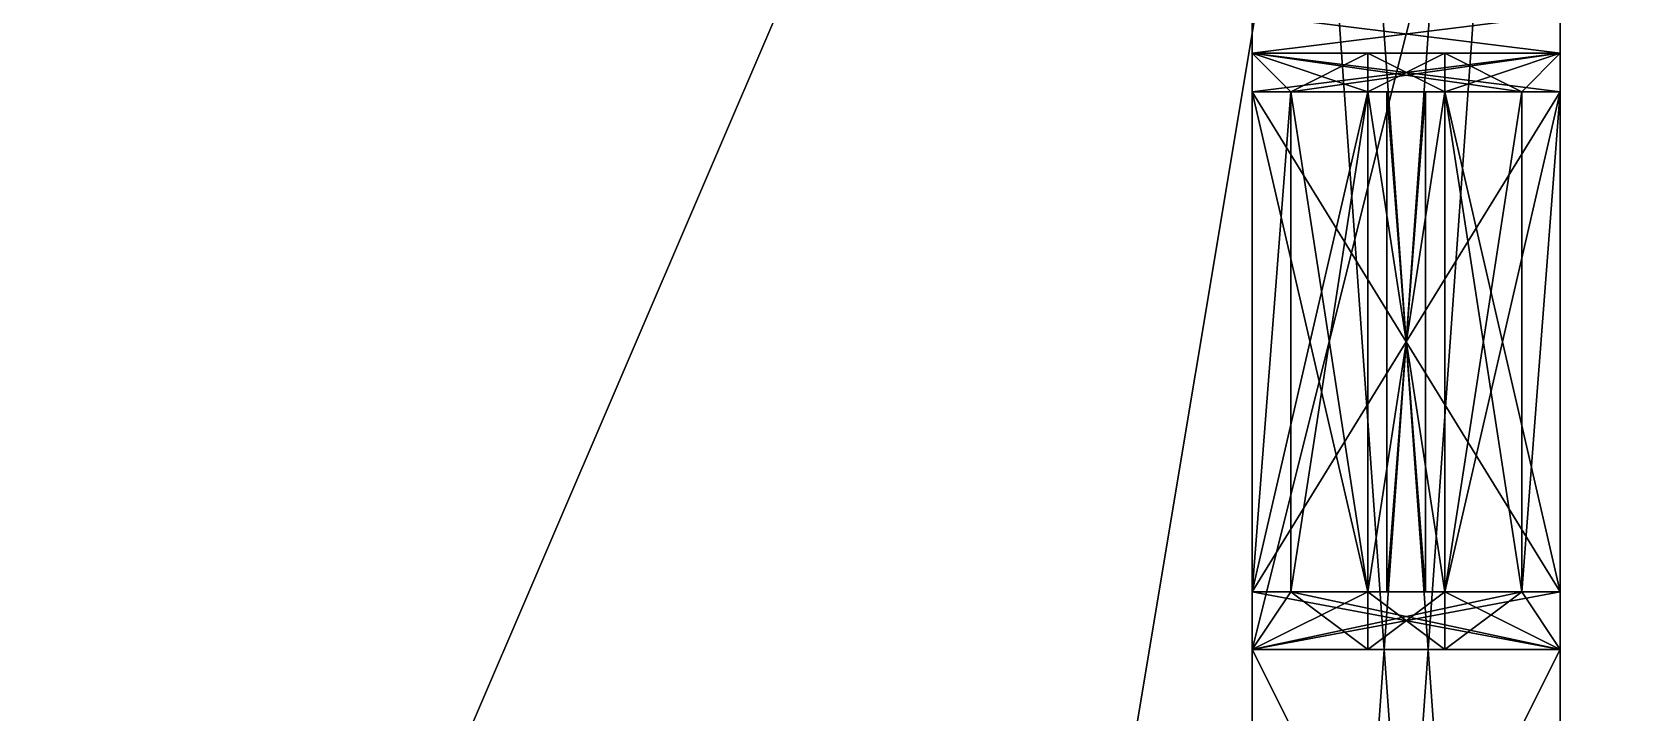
# Model space of a CAD drawing. Extents: x -3136 to 3456, y -896 to 5632.
# Drawn here: x -79.4 to 3.2, y 1660.7 to 1696.1 of the extents above; entities that cross this region are included whole.
import ezdxf

# ---------------------------------------------------------------- set-up
doc = ezdxf.new("R2010")
doc.units = 0

msp = doc.modelspace()

# ---------------------------------------------------------------- meshes
at = {"layer": 'OBJECT029', "color": 50}
mesh = msp.add_polyface(dxfattribs=at)
corners = [(-16, 1536, 128), (-16, 1568, 128), (0, 1568, 128), (0, 1536, 128), (-16, 1792), (-16, 1760), (0, 1760), (0, 1792)]
mesh.append_faces([[corners[k] for k in face] for face in [(1, 3, 0), (5, 7, 4), (4, 0, 5), (6, 2, 7), (5, 3, 6), (1, 7, 2)]], dxfattribs={"vtx0": -1})
mesh.append_faces([[corners[k] for k in face] for face in [(1, 2, 3), (5, 6, 7), (4, 1, 0), (6, 3, 2), (5, 0, 3), (1, 4, 7)]], dxfattribs={"vtx2": -1})
at = {"layer": 'OBJECT037', "color": 50}
mesh = msp.add_polyface(dxfattribs=at)
corners = [(-16, 1568, 288), (-16, 1536, 288), (0, 1536, 288), (0, 1568, 288), (-16, 1760, 416), (-16, 1792, 416), (0, 1792, 416), (0, 1760, 416)]
mesh.append_faces([[corners[k] for k in face] for face in [(1, 3, 0), (5, 7, 4), (2, 6, 3), (0, 4, 1), (1, 7, 2), (5, 3, 6)]], dxfattribs={"vtx0": -1})
mesh.append_faces([[corners[k] for k in face] for face in [(1, 2, 3), (5, 6, 7), (2, 7, 6), (0, 5, 4), (1, 4, 7), (5, 0, 3)]], dxfattribs={"vtx2": -1})
at = {"layer": 'OBJECT053', "color": 50}
mesh = msp.add_polyface(dxfattribs=at)
corners = [(-768, 2048, 144), (0, 2048, 144), (0, 0, 144), (-768, 0, 144), (-768, 0, 128), (0, 0, 128), (0, 2048, 128), (-768, 2048, 128)]
mesh.append_faces([[corners[k] for k in face] for face in [(1, 3, 0), (5, 7, 4), (5, 1, 6), (6, 0, 7), (4, 2, 5), (7, 3, 4)]], dxfattribs={"vtx0": -1})
mesh.append_faces([[corners[k] for k in face] for face in [(1, 2, 3), (5, 6, 7), (5, 2, 1), (6, 1, 0), (4, 3, 2), (7, 0, 3)]], dxfattribs={"vtx2": -1})
at = {"layer": 'OBJECT067', "color": 50}
mesh = msp.add_polyface(dxfattribs=at)
corners = [(-2944, -896, 2176), (-2944, 5504, 2176), (3456, 5504, 2176), (3456, -896, 2176), (-2944, 5504, 2048), (-2944, -896, 2048), (3456, -896, 2048), (3456, 5504, 2048)]
mesh.append_faces([[corners[k] for k in face] for face in [(1, 3, 0), (5, 7, 4), (4, 0, 5), (6, 2, 7), (7, 1, 4), (5, 3, 6)]], dxfattribs={"vtx0": -1})
mesh.append_faces([[corners[k] for k in face] for face in [(1, 2, 3), (5, 6, 7), (4, 1, 0), (6, 3, 2), (7, 2, 1), (5, 0, 3)]], dxfattribs={"vtx2": -1})
at = {"layer": 'OBJECT126', "color": 50}
mesh = msp.add_polyface(dxfattribs=at)
corners = [(-16, 1632, 272), (-16, 1632, 256), (-16, 1664, 256), (-16, 1664, 272), (0, 1664, 272), (0, 1664, 256), (0, 1632, 256), (0, 1632, 272)]
mesh.append_faces([[corners[k] for k in face] for face in [(1, 3, 0), (5, 7, 4), (6, 0, 7), (2, 4, 3), (3, 7, 0), (1, 5, 2)]], dxfattribs={"vtx0": -1})
mesh.append_faces([[corners[k] for k in face] for face in [(1, 2, 3), (5, 6, 7), (6, 1, 0), (2, 5, 4), (3, 4, 7), (1, 6, 5)]], dxfattribs={"vtx2": -1})
at = {"layer": 'OBJECT127', "color": 50}
mesh = msp.add_polyface(dxfattribs=at)
corners = [(-16, 1632, 256), (-16, 1632, 168), (-16, 1664, 168), (-16, 1664, 256), (0, 1664, 256), (0, 1664, 168), (0, 1632, 168), (0, 1632, 256)]
mesh.append_faces([[corners[k] for k in face] for face in [(1, 3, 0), (5, 7, 4), (6, 0, 7), (2, 4, 3), (3, 7, 0), (1, 5, 2)]], dxfattribs={"vtx0": -1})
mesh.append_faces([[corners[k] for k in face] for face in [(1, 2, 3), (5, 6, 7), (6, 1, 0), (2, 5, 4), (3, 4, 7), (1, 6, 5)]], dxfattribs={"vtx2": -1})
at = {"layer": 'OBJECT128', "color": 50}
mesh = msp.add_polyface(dxfattribs=at)
corners = [(-16, 1632, 168), (-16, 1632, 144), (-16, 1664, 144), (-16, 1664, 168), (0, 1664, 168), (0, 1664, 144), (0, 1632, 144), (0, 1632, 168)]
mesh.append_faces([[corners[k] for k in face] for face in [(1, 3, 0), (5, 7, 4), (6, 0, 7), (2, 4, 3), (1, 5, 2), (3, 7, 0)]], dxfattribs={"vtx0": -1})
mesh.append_faces([[corners[k] for k in face] for face in [(1, 2, 3), (5, 6, 7), (6, 1, 0), (2, 5, 4), (1, 6, 5), (3, 4, 7)]], dxfattribs={"vtx2": -1})
at = {"layer": 'OBJECT264', "color": 50}
mesh = msp.add_polyface(dxfattribs=at)
corners = [(0, 0, 288), (-768, 0, 288), (-768, 1792, 288), (0, 1792, 288), (-768, 1792, 272), (-768, 0, 272), (0, 0, 272), (0, 1792, 272)]
mesh.append_faces([[corners[k] for k in face] for face in [(1, 3, 0), (5, 7, 4), (5, 0, 6), (6, 3, 7), (4, 1, 5), (7, 2, 4)]], dxfattribs={"vtx0": -1})
mesh.append_faces([[corners[k] for k in face] for face in [(1, 2, 3), (5, 6, 7), (5, 1, 0), (6, 0, 3), (4, 2, 1), (7, 3, 2)]], dxfattribs={"vtx2": -1})
at = {"layer": 'OBJECT293', "color": 50}
mesh = msp.add_polyface(dxfattribs=at)
corners = [(-2048, 0, 432), (-2048, 1824, 432), (-1824, 2048, 432), (-224, 2048, 432), (0, 1824, 432), (0, 0, 432), (-2048, 1824, 416), (-2048, 0, 416), (0, 0, 416), (0, 1824, 416), (-224, 2048, 416), (-1824, 2048, 416)]
mesh.append_faces([[corners[k] for k in face] for face in [(1, 5, 0), (7, 11, 6), (6, 0, 7), (8, 4, 9), (10, 2, 11), (7, 5, 8), (9, 3, 10), (11, 1, 6)]], dxfattribs={"vtx0": -1})
mesh.append_faces([[corners[k] for k in face] for face in [(1, 3, 4), (1, 4, 5), (7, 9, 10), (7, 10, 11)]], dxfattribs={"vtx0": -1, "vtx2": -1})
mesh.append_faces([[corners[k] for k in face] for face in [(1, 2, 3), (7, 8, 9), (6, 1, 0), (8, 5, 4), (10, 3, 2), (7, 0, 5), (9, 4, 3), (11, 2, 1)]], dxfattribs={"vtx2": -1})
at = {"layer": 'OBJECT296', "color": 50}
mesh = msp.add_polyface(dxfattribs=at)
corners = [(0, 0), (0, 2048), (3328, 2048), (3328, 0), (3328, 0, -128), (3328, 2048, -128), (0, 2048, -128), (0, 0, -128)]
mesh.append_faces([[corners[k] for k in face] for face in [(1, 3, 0), (5, 7, 4), (4, 2, 5), (5, 1, 6), (6, 0, 7), (7, 3, 4)]], dxfattribs={"vtx0": -1})
mesh.append_faces([[corners[k] for k in face] for face in [(1, 2, 3), (5, 6, 7), (4, 3, 2), (5, 2, 1), (6, 1, 0), (7, 0, 3)]], dxfattribs={"vtx2": -1})
at = {"layer": 'OBJECT302', "color": 50}
mesh = msp.add_polyface(dxfattribs=at)
corners = [(-256, 256), (-256, 1792), (0, 1792), (0, 256), (0, 256, -128), (0, 1792, -128), (-256, 1792, -128), (-256, 256, -128)]
mesh.append_faces([[corners[k] for k in face] for face in [(1, 3, 0), (5, 7, 4), (4, 2, 5), (5, 1, 6), (6, 0, 7), (7, 3, 4)]], dxfattribs={"vtx0": -1})
mesh.append_faces([[corners[k] for k in face] for face in [(1, 2, 3), (5, 6, 7), (4, 3, 2), (5, 2, 1), (6, 1, 0), (7, 0, 3)]], dxfattribs={"vtx2": -1})
at = {"layer": 'OBJECT677', "color": 50}
mesh = msp.add_polyface(dxfattribs=at)
corners = [(0, 1664, 272), (-16, 1664, 272), (-16, 1728, 272), (0, 1728, 272), (-16, 1728, 256), (-16, 1664, 256), (0, 1664, 256), (0, 1728, 256)]
mesh.append_faces([[corners[k] for k in face] for face in [(1, 3, 0), (5, 7, 4), (5, 0, 6), (6, 3, 7), (4, 1, 5), (7, 2, 4)]], dxfattribs={"vtx0": -1})
mesh.append_faces([[corners[k] for k in face] for face in [(1, 2, 3), (5, 6, 7), (5, 1, 0), (6, 0, 3), (4, 2, 1), (7, 3, 2)]], dxfattribs={"vtx2": -1})
at = {"layer": 'OBJECT678', "color": 50}
mesh = msp.add_polyface(dxfattribs=at)
corners = [(0, 1664, 256), (0, 1664, 254), (-16, 1664, 254), (-16, 1664, 256), (-2, 1667, 254), (-14, 1667, 254)]
mesh.append_faces([[corners[k] for k in face] for face in [(1, 0, 4), (2, 5, 3)]])
mesh.append_faces([[corners[k] for k in face] for face in [(1, 3, 0), (1, 5, 2), (3, 4, 0)]], dxfattribs={"vtx0": -1})
mesh.append_faces([[corners[k] for k in face] for face in [(1, 2, 3), (1, 4, 5), (3, 5, 4)]], dxfattribs={"vtx2": -1})
at = {"layer": 'OBJECT679', "color": 50}
mesh = msp.add_polyface(dxfattribs=at)
corners = [(-16, 1664, 256), (-16, 1667, 256), (0, 1667, 256), (0, 1664, 256), (-2, 1667, 254), (-14, 1667, 254)]
mesh.append_faces([[corners[k] for k in face] for face in [(2, 4, 3), (1, 0, 5)]])
mesh.append_faces([[corners[k] for k in face] for face in [(1, 3, 0), (2, 5, 4), (3, 5, 0)]], dxfattribs={"vtx0": -1})
mesh.append_faces([[corners[k] for k in face] for face in [(1, 2, 3), (2, 1, 5), (3, 4, 5)]], dxfattribs={"vtx2": -1})
at = {"layer": 'OBJECT680', "color": 50}
mesh = msp.add_polyface(dxfattribs=at)
corners = [(0, 1697, 179), (0, 1695, 179), (0, 1695, 254), (0, 1697, 254), (-16, 1695, 179), (-16, 1697, 179), (-16, 1697, 254), (-16, 1695, 254)]
mesh.append_faces([[corners[k] for k in face] for face in [(1, 3, 0), (5, 7, 4), (4, 0, 5), (6, 2, 7), (5, 3, 6), (1, 7, 2)]], dxfattribs={"vtx0": -1})
mesh.append_faces([[corners[k] for k in face] for face in [(1, 2, 3), (5, 6, 7), (4, 1, 0), (6, 3, 2), (5, 0, 3), (1, 4, 7)]], dxfattribs={"vtx2": -1})
at = {"layer": 'OBJECT681', "color": 50}
mesh = msp.add_polyface(dxfattribs=at)
corners = [(-16, 1693, 256), (-16, 1695, 256), (0, 1695, 256), (0, 1693, 256), (-2, 1693, 254), (-14, 1693, 254)]
mesh.append_faces([[corners[k] for k in face] for face in [(3, 2, 4), (0, 5, 1)]])
mesh.append_faces([[corners[k] for k in face] for face in [(1, 3, 0), (3, 5, 0), (2, 5, 4)]], dxfattribs={"vtx0": -1})
mesh.append_faces([[corners[k] for k in face] for face in [(1, 2, 3), (3, 4, 5), (2, 1, 5)]], dxfattribs={"vtx2": -1})
at = {"layer": 'OBJECT682', "color": 50}
mesh = msp.add_polyface(dxfattribs=at)
corners = [(0, 1695, 256), (0, 1695, 254), (-2, 1693, 254), (-14, 1693, 254), (-16, 1695, 254), (-16, 1695, 256)]
mesh.append_faces([[corners[k] for k in face] for face in [(1, 2, 0), (4, 5, 3)]])
mesh.append_faces([[corners[k] for k in face] for face in [(3, 1, 4), (4, 0, 5), (2, 5, 0)]], dxfattribs={"vtx0": -1})
mesh.append_faces([[corners[k] for k in face] for face in [(3, 2, 1), (4, 1, 0), (2, 3, 5)]], dxfattribs={"vtx2": -1})
at = {"layer": 'OBJECT683', "color": 50}
mesh = msp.add_polyface(dxfattribs=at)
corners = [(-16, 1695, 256), (-16, 1697, 256), (0, 1697, 256), (0, 1695, 256), (0, 1697, 254), (0, 1695, 254), (-16, 1695, 254), (-16, 1697, 254)]
mesh.append_faces([[corners[k] for k in face] for face in [(1, 3, 0), (5, 2, 4), (7, 0, 6), (6, 4, 7), (0, 5, 6), (2, 7, 4)]], dxfattribs={"vtx0": -1})
mesh.append_faces([[corners[k] for k in face] for face in [(1, 2, 3), (5, 3, 2), (7, 1, 0), (6, 5, 4), (0, 3, 5), (2, 1, 7)]], dxfattribs={"vtx2": -1})
at = {"layer": 'OBJECT686', "color": 50}
mesh = msp.add_polyface(dxfattribs=at)
corners = [(0, 1693, 171), (0, 1693, 169), (0, 1667, 169), (0, 1667, 171), (-16, 1667, 171), (-16, 1667, 169), (-16, 1693, 169), (-16, 1693, 171)]
mesh.append_faces([[corners[k] for k in face] for face in [(1, 3, 0), (5, 7, 4), (2, 4, 3), (6, 0, 7), (5, 1, 6), (7, 3, 4)]], dxfattribs={"vtx0": -1})
mesh.append_faces([[corners[k] for k in face] for face in [(1, 2, 3), (5, 6, 7), (2, 5, 4), (6, 1, 0), (5, 2, 1), (7, 0, 3)]], dxfattribs={"vtx2": -1})
at = {"layer": 'OBJECT687', "color": 50}
mesh = msp.add_polyface(dxfattribs=at)
corners = [(-16, 1693, 144), (-16, 1667, 144), (0, 1667, 144), (0, 1693, 144), (0, 1693, 169), (0, 1667, 169), (-16, 1667, 169), (-16, 1693, 169)]
mesh.append_faces([[corners[k] for k in face] for face in [(1, 3, 0), (3, 5, 4), (1, 7, 6), (2, 6, 5), (0, 4, 7), (7, 5, 6)]], dxfattribs={"vtx0": -1})
mesh.append_faces([[corners[k] for k in face] for face in [(1, 2, 3), (3, 2, 5), (1, 0, 7), (2, 1, 6), (0, 3, 4), (7, 4, 5)]], dxfattribs={"vtx2": -1})
at = {"layer": 'OBJECT688', "color": 50}
mesh = msp.add_polyface(dxfattribs=at)
corners = [(-16, 1667, 144), (-16, 1664, 144), (0, 1664, 144), (0, 1667, 144), (0, 1664, 171), (-16, 1664, 171), (0, 1667, 171), (-16, 1667, 171)]
mesh.append_faces([[corners[k] for k in face] for face in [(1, 3, 0), (2, 5, 4), (3, 4, 6), (1, 7, 5), (0, 6, 7), (5, 6, 4)]], dxfattribs={"vtx0": -1})
mesh.append_faces([[corners[k] for k in face] for face in [(1, 2, 3), (2, 1, 5), (3, 2, 4), (1, 0, 7), (0, 3, 6), (5, 7, 6)]], dxfattribs={"vtx2": -1})
at = {"layer": 'OBJECT689', "color": 50}
mesh = msp.add_polyface(dxfattribs=at)
corners = [(-16, 1695, 144), (-16, 1693, 144), (0, 1693, 144), (0, 1695, 144), (0, 1693, 171), (0, 1695, 171), (-16, 1693, 171), (-16, 1695, 171)]
mesh.append_faces([[corners[k] for k in face] for face in [(1, 3, 0), (2, 5, 3), (1, 7, 6), (2, 6, 4), (7, 4, 6), (0, 5, 7)]], dxfattribs={"vtx0": -1})
mesh.append_faces([[corners[k] for k in face] for face in [(1, 2, 3), (2, 4, 5), (1, 0, 7), (2, 1, 6), (7, 5, 4), (0, 3, 5)]], dxfattribs={"vtx2": -1})
at = {"layer": 'OBJECT690', "color": 50}
mesh = msp.add_polyface(dxfattribs=at)
corners = [(-16, 1697, 144), (-16, 1695, 144), (0, 1695, 144), (0, 1697, 144), (0, 1695, 171), (0, 1697, 171), (-16, 1697, 171), (-16, 1695, 171)]
mesh.append_faces([[corners[k] for k in face] for face in [(1, 3, 0), (2, 5, 3), (0, 7, 1), (6, 4, 7), (2, 7, 4), (0, 5, 6)]], dxfattribs={"vtx0": -1})
mesh.append_faces([[corners[k] for k in face] for face in [(1, 2, 3), (2, 4, 5), (0, 6, 7), (6, 5, 4), (2, 1, 7), (0, 3, 5)]], dxfattribs={"vtx2": -1})
at = {"layer": 'OBJECT692', "color": 50}
mesh = msp.add_polyface(dxfattribs=at)
corners = [(0, 1697, 171), (0, 1695, 171), (0, 1695, 179), (0, 1697, 179), (-16, 1695, 171), (-16, 1697, 171), (-16, 1697, 179), (-16, 1695, 179)]
mesh.append_faces([[corners[k] for k in face] for face in [(1, 3, 0), (5, 7, 4), (6, 2, 7), (4, 0, 5), (1, 7, 2), (5, 3, 6)]], dxfattribs={"vtx0": -1})
mesh.append_faces([[corners[k] for k in face] for face in [(1, 2, 3), (5, 6, 7), (6, 3, 2), (4, 1, 0), (1, 4, 7), (5, 0, 3)]], dxfattribs={"vtx2": -1})
at = {"layer": 'OBJECT693', "color": 50}
mesh = msp.add_polyface(dxfattribs=at)
corners = [(0, 1664, 179), (0, 1664, 171), (-16, 1664, 171), (-16, 1664, 179), (-2, 1667, 179), (-14, 1667, 179)]
mesh.append_faces([[corners[k] for k in face] for face in [(0, 4, 1), (2, 5, 3)]])
mesh.append_faces([[corners[k] for k in face] for face in [(1, 3, 0), (3, 4, 0), (1, 5, 2)]], dxfattribs={"vtx0": -1})
mesh.append_faces([[corners[k] for k in face] for face in [(1, 2, 3), (3, 5, 4), (1, 4, 5)]], dxfattribs={"vtx2": -1})
at = {"layer": 'OBJECT694', "color": 50}
mesh = msp.add_polyface(dxfattribs=at)
corners = [(-2, 1667, 178.989), (0, 1667, 171), (0, 1664, 171), (-16, 1664, 171), (-16, 1667, 171), (-14, 1667, 179)]
mesh.append_faces([[corners[k] for k in face] for face in [(1, 2, 0), (4, 5, 3)]])
mesh.append_faces([[corners[k] for k in face] for face in [(0, 4, 1), (3, 1, 4), (2, 5, 0)]], dxfattribs={"vtx0": -1})
mesh.append_faces([[corners[k] for k in face] for face in [(0, 5, 4), (3, 2, 1), (2, 3, 5)]], dxfattribs={"vtx2": -1})
at = {"layer": 'OBJECT695', "color": 50}
mesh = msp.add_polyface(dxfattribs=at)
corners = [(0, 1695, 171), (0, 1693, 171), (-2, 1693, 179), (-14, 1693, 179), (-16, 1693, 171), (-16, 1695, 171)]
mesh.append_faces([[corners[k] for k in face] for face in [(1, 2, 0), (4, 5, 3)]])
mesh.append_faces([[corners[k] for k in face] for face in [(1, 3, 2), (4, 0, 5), (2, 5, 0)]], dxfattribs={"vtx0": -1})
mesh.append_faces([[corners[k] for k in face] for face in [(1, 4, 3), (4, 1, 0), (2, 3, 5)]], dxfattribs={"vtx2": -1})
at = {"layer": 'OBJECT696', "color": 50}
mesh = msp.add_polyface(dxfattribs=at)
corners = [(-2, 1693, 179), (0, 1695, 179), (0, 1695, 171), (-16, 1695, 171), (-16, 1695, 179), (-14, 1693, 179)]
mesh.append_faces([[corners[k] for k in face] for face in [(1, 2, 0), (4, 5, 3)]])
mesh.append_faces([[corners[k] for k in face] for face in [(0, 4, 1), (3, 1, 4), (2, 5, 0)]], dxfattribs={"vtx0": -1})
mesh.append_faces([[corners[k] for k in face] for face in [(0, 5, 4), (3, 2, 1), (2, 3, 5)]], dxfattribs={"vtx2": -1})
at = {"layer": 'OBJECT705', "color": 50}
mesh = msp.add_polyface(dxfattribs=at)
corners = [(-10, 1664, 179), (-16, 1664, 179), (-16, 1664, 254), (-10, 1664, 254), (-14, 1667, 179), (-14, 1667, 254), (-10, 1667, 179), (-10, 1667, 254)]
mesh.append_faces([[corners[k] for k in face] for face in [(1, 3, 0), (1, 5, 2), (4, 0, 6), (2, 7, 3), (4, 7, 5), (0, 7, 6)]], dxfattribs={"vtx0": -1})
mesh.append_faces([[corners[k] for k in face] for face in [(1, 2, 3), (1, 4, 5), (4, 1, 0), (2, 5, 7), (4, 6, 7), (0, 3, 7)]], dxfattribs={"vtx2": -1})
at = {"layer": 'OBJECT706', "color": 50}
mesh = msp.add_polyface(dxfattribs=at)
corners = [(-6, 1664, 179), (-10, 1664, 179), (-10, 1664, 254), (-6, 1664, 254), (-6, 1667, 179), (-10, 1667, 179), (-10, 1667, 254), (-6, 1667, 254)]
mesh.append_faces([[corners[k] for k in face] for face in [(1, 3, 0), (5, 0, 4), (2, 7, 3), (4, 6, 5), (1, 6, 2), (0, 7, 4)]], dxfattribs={"vtx0": -1})
mesh.append_faces([[corners[k] for k in face] for face in [(1, 2, 3), (5, 1, 0), (2, 6, 7), (4, 7, 6), (1, 5, 6), (0, 3, 7)]], dxfattribs={"vtx2": -1})
at = {"layer": 'OBJECT707', "color": 50}
mesh = msp.add_polyface(dxfattribs=at)
corners = [(0, 1664, 254), (0, 1664, 179), (-6, 1664, 179), (-6, 1664, 254), (-2, 1667, 179), (-2, 1667, 254), (-6, 1667, 179), (-6, 1667, 254)]
mesh.append_faces([[corners[k] for k in face] for face in [(1, 3, 0), (1, 5, 4), (1, 6, 2), (3, 5, 0), (4, 7, 6), (2, 7, 3)]], dxfattribs={"vtx0": -1})
mesh.append_faces([[corners[k] for k in face] for face in [(1, 2, 3), (1, 0, 5), (1, 4, 6), (3, 7, 5), (4, 5, 7), (2, 6, 7)]], dxfattribs={"vtx2": -1})
at = {"layer": 'OBJECT708', "color": 50}
mesh = msp.add_polyface(dxfattribs=at)
corners = [(-14, 1693, 179), (-16, 1695, 179), (-16, 1695, 254), (-14, 1693, 254), (-10, 1695, 179), (-10, 1693, 179), (-10, 1693, 254), (-10, 1695, 254)]
mesh.append_faces([[corners[k] for k in face] for face in [(1, 3, 0), (1, 5, 4), (3, 7, 6), (0, 6, 5), (1, 7, 2), (5, 7, 4)]], dxfattribs={"vtx0": -1})
mesh.append_faces([[corners[k] for k in face] for face in [(1, 2, 3), (1, 0, 5), (3, 2, 7), (0, 3, 6), (1, 4, 7), (5, 6, 7)]], dxfattribs={"vtx2": -1})
at = {"layer": 'OBJECT709', "color": 50}
mesh = msp.add_polyface(dxfattribs=at)
corners = [(-6, 1695, 179), (-10, 1695, 179), (-10, 1693, 179), (-6, 1693, 179), (-6, 1693, 254), (-10, 1693, 254), (-10, 1695, 254), (-6, 1695, 254)]
mesh.append_faces([[corners[k] for k in face] for face in [(1, 3, 0), (5, 7, 4), (2, 4, 3), (0, 6, 1), (1, 5, 2), (3, 7, 0)]], dxfattribs={"vtx0": -1})
mesh.append_faces([[corners[k] for k in face] for face in [(1, 2, 3), (5, 6, 7), (2, 5, 4), (0, 7, 6), (1, 6, 5), (3, 4, 7)]], dxfattribs={"vtx2": -1})
at = {"layer": 'OBJECT710', "color": 50}
mesh = msp.add_polyface(dxfattribs=at)
corners = [(0, 1695, 179), (-2, 1693, 179), (-2, 1693, 254), (0, 1695, 254), (-6, 1693, 179), (-6, 1695, 179), (-6, 1695, 254), (-6, 1693, 254)]
mesh.append_faces([[corners[k] for k in face] for face in [(1, 3, 0), (1, 5, 4), (3, 7, 6), (1, 7, 2), (0, 6, 5), (5, 7, 4)]], dxfattribs={"vtx0": -1})
mesh.append_faces([[corners[k] for k in face] for face in [(1, 2, 3), (1, 0, 5), (3, 2, 7), (1, 4, 7), (0, 3, 6), (5, 6, 7)]], dxfattribs={"vtx2": -1})
at = {"layer": 'OBJECT711', "color": 50}
mesh = msp.add_polyface(dxfattribs=at)
corners = [(-16, 1693, 171), (-14, 1693, 179), (-14, 1667, 179), (-16, 1667, 171), (-10, 1667, 179), (-10, 1693, 179), (-10, 1667, 171), (-10, 1693, 171)]
mesh.append_faces([[corners[k] for k in face] for face in [(1, 3, 0), (2, 5, 4), (3, 4, 6), (0, 5, 1), (0, 6, 7), (4, 7, 6)]], dxfattribs={"vtx0": -1})
mesh.append_faces([[corners[k] for k in face] for face in [(1, 2, 3), (2, 1, 5), (3, 2, 4), (0, 7, 5), (0, 3, 6), (4, 5, 7)]], dxfattribs={"vtx2": -1})
at = {"layer": 'OBJECT712', "color": 50}
mesh = msp.add_polyface(dxfattribs=at)
corners = [(-6, 1667, 179), (-10, 1667, 179), (-10, 1693, 179), (-6, 1693, 179), (-6, 1667, 171), (-10, 1667, 171), (-10, 1693, 171), (-6, 1693, 171)]
mesh.append_faces([[corners[k] for k in face] for face in [(1, 3, 0), (5, 0, 4), (7, 2, 6), (6, 4, 7), (2, 5, 6), (0, 7, 4)]], dxfattribs={"vtx0": -1})
mesh.append_faces([[corners[k] for k in face] for face in [(1, 2, 3), (5, 1, 0), (7, 3, 2), (6, 5, 4), (2, 1, 5), (0, 3, 7)]], dxfattribs={"vtx2": -1})
at = {"layer": 'OBJECT713', "color": 50}
mesh = msp.add_polyface(dxfattribs=at)
corners = [(0, 1667, 171), (-2, 1667, 179), (-2, 1693, 179), (0, 1693, 171), (-6, 1693, 179), (-6, 1667, 179), (-6, 1667, 171), (-6, 1693, 171)]
mesh.append_faces([[corners[k] for k in face] for face in [(1, 3, 0), (2, 5, 4), (0, 5, 1), (3, 4, 7), (0, 7, 6), (4, 6, 7)]], dxfattribs={"vtx0": -1})
mesh.append_faces([[corners[k] for k in face] for face in [(1, 2, 3), (2, 1, 5), (0, 6, 5), (3, 2, 4), (0, 3, 7), (4, 5, 6)]], dxfattribs={"vtx2": -1})
at = {"layer": 'OBJECT714', "color": 50}
mesh = msp.add_polyface(dxfattribs=at)
corners = [(-10, 1667, 256), (-16, 1667, 256), (-16, 1693, 256), (-10, 1693, 256), (-14, 1667, 254), (-14, 1693, 254), (-10, 1693, 254), (-10, 1667, 254)]
mesh.append_faces([[corners[k] for k in face] for face in [(1, 3, 0), (5, 1, 4), (5, 7, 6), (4, 0, 7), (2, 6, 3), (7, 3, 6)]], dxfattribs={"vtx0": -1})
mesh.append_faces([[corners[k] for k in face] for face in [(1, 2, 3), (5, 2, 1), (5, 4, 7), (4, 1, 0), (2, 5, 6), (7, 0, 3)]], dxfattribs={"vtx2": -1})
at = {"layer": 'OBJECT715', "color": 50}
mesh = msp.add_polyface(dxfattribs=at)
corners = [(-6, 1667, 256), (-10, 1667, 256), (-10, 1693, 256), (-6, 1693, 256), (-6, 1693, 254), (-10, 1693, 254), (-10, 1667, 254), (-6, 1667, 254)]
mesh.append_faces([[corners[k] for k in face] for face in [(1, 3, 0), (5, 7, 4), (6, 0, 7), (4, 2, 5), (7, 3, 4), (5, 1, 6)]], dxfattribs={"vtx0": -1})
mesh.append_faces([[corners[k] for k in face] for face in [(1, 2, 3), (5, 6, 7), (6, 1, 0), (4, 3, 2), (7, 0, 3), (5, 2, 1)]], dxfattribs={"vtx2": -1})
at = {"layer": 'OBJECT716', "color": 50}
mesh = msp.add_polyface(dxfattribs=at)
corners = [(-6, 1693, 256), (0, 1693, 256), (0, 1667, 256), (-6, 1667, 256), (-2, 1693, 254), (-2, 1667, 254), (-6, 1667, 254), (-6, 1693, 254)]
mesh.append_faces([[corners[k] for k in face] for face in [(1, 3, 0), (5, 1, 4), (5, 7, 6), (2, 6, 3), (4, 0, 7), (7, 3, 6)]], dxfattribs={"vtx0": -1})
mesh.append_faces([[corners[k] for k in face] for face in [(1, 2, 3), (5, 2, 1), (5, 4, 7), (2, 5, 6), (4, 1, 0), (7, 0, 3)]], dxfattribs={"vtx2": -1})
at = {"layer": 'OBJECT730', "color": 50}
mesh = msp.add_polyface(dxfattribs=at)
corners = [(-7, 1693, 179), (-7, 1667, 179), (-7, 1667, 254), (-7, 1693, 254), (-9, 1667, 179), (-9, 1693, 179), (-9, 1693, 254), (-9, 1667, 254)]
mesh.append_faces([[corners[k] for k in face] for face in [(1, 3, 0), (5, 7, 4), (4, 0, 5), (6, 2, 7), (5, 3, 6), (1, 7, 2)]], dxfattribs={"vtx0": -1})
mesh.append_faces([[corners[k] for k in face] for face in [(1, 2, 3), (5, 6, 7), (4, 1, 0), (6, 3, 2), (5, 0, 3), (1, 4, 7)]], dxfattribs={"vtx2": -1})

doc.saveas('drawing.dxf')
